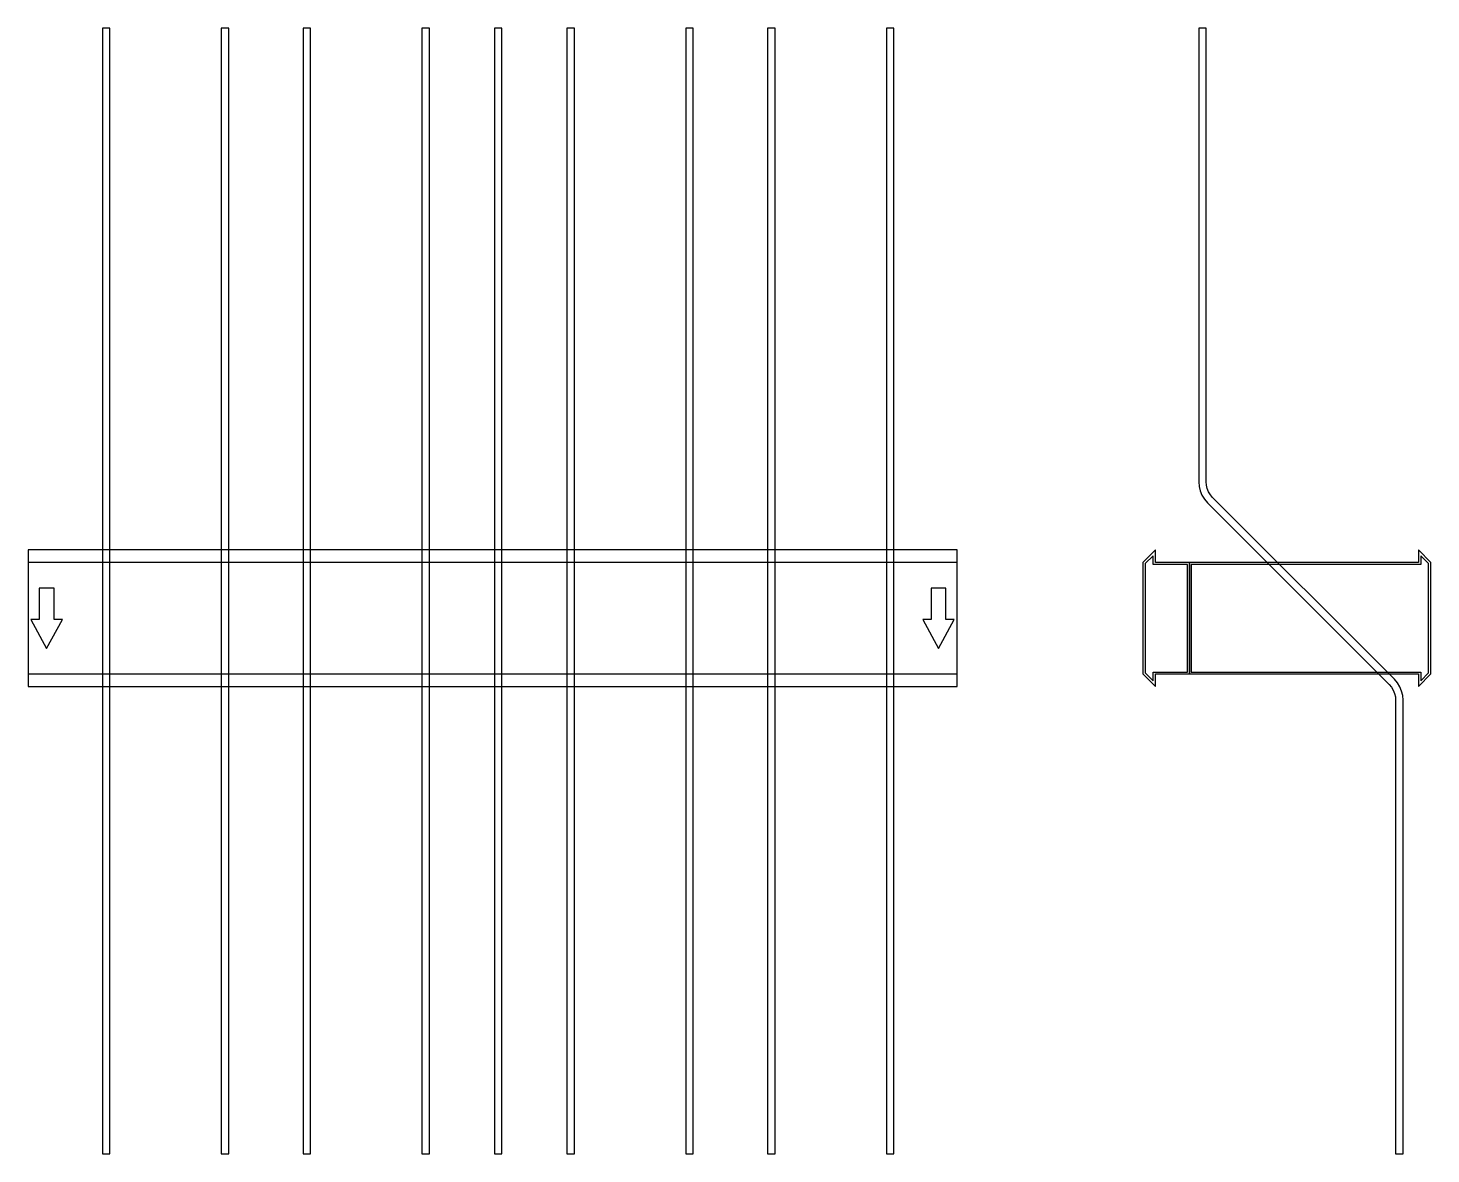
# Model space of a CAD drawing. Extents: x 0 to 1510, y -577 to 635.
import ezdxf

# ---------------------------------------------------------------- set-up
doc = ezdxf.new("R2010")
doc.units = 0
doc.layers.add('Halfen', color=7, linetype='CONTINUOUS')

msp = doc.modelspace()

# ---------------------------------------------------------------- linework, layer by layer
at = {"layer": 'Halfen', "color": 7}
for points in [[(88, -576.569), (88, 635.197), (80, 635.197), (80, -576.569)], [(216, -576.569), (216, 635.197), (208, 635.197), (208, -576.569)], [(304, -576.569), (304, 635.197), (296, 635.197), (296, -576.569)], [(432, -576.569), (432, 635.197), (424, 635.197), (424, -576.569)], [(510, -576.569), (510, 635.197), (502, 635.197), (502, -576.569)], [(588, -576.569), (588, 635.197), (580, 635.197), (580, -576.569)], [(716, -576.569), (716, 635.197), (708, 635.197), (708, -576.569)], [(804, -576.569), (804, 635.197), (796, 635.197), (796, -576.569)], [(932, -576.569), (932, 635.197), (924, 635.197), (924, -576.569)], [(1480, -576.569), (1480, -88.284), (1479.606, -83.278), (1478.434, -78.396), (1476.512, -73.757), (1473.889, -69.475), (1470.627, -65.657), (1275.029, 129.941), (1272.584, 132.805), (1270.616, 136.016), (1269.175, 139.495), (1268.295, 143.157), (1268, 146.912), (1268, 635.197), (1260, 635.197), (1260, 146.912), (1260.394, 141.906), (1261.566, 137.023), (1263.488, 132.384), (1266.111, 128.103), (1269.373, 124.284), (1464.971, -71.314), (1467.416, -74.177), (1469.384, -77.388), (1470.825, -80.868), (1471.705, -84.53), (1472, -88.284), (1472, -576.569)], [(0, -73.5), (1000, -73.5), (1000, 73.5), (0, 73.5)], [(1250, -60), (1250, 60), (1213.5, 60), (1213.5, 73.5), (1200, 60), (1200, -60), (1213.5, -73.5), (1213.5, -60)], [(1248, -58), (1248, 58), (1211, 58), (1211, 67.25), (1202.5, 58.75), (1202.5, -58.75), (1211, -67.25), (1211, -58)], [(1510, -60), (1510, 60), (1496.5, 73.5), (1496.5, 60), (1250, 60), (1250, -60), (1496.5, -60), (1496.5, -73.5)], [(1507.5, -58.75), (1507.5, 58.75), (1499, 67.25), (1499, 58), (1252, 58), (1252, -58), (1499, -58), (1499, -67.25)], [(0, -60), (1000, -60), (1000, 60), (0, 60)], [(20, -32.5), (37, -1.5), (28, -1.5), (28, 32.5), (12, 32.5), (12, -1.5), (3, -1.5)], [(980, -32.5), (997, -1.5), (988, -1.5), (988, 32.5), (972, 32.5), (972, -1.5), (963, -1.5)]]:
    msp.add_lwpolyline(points, close=True, dxfattribs=at)

doc.saveas('drawing.dxf')
